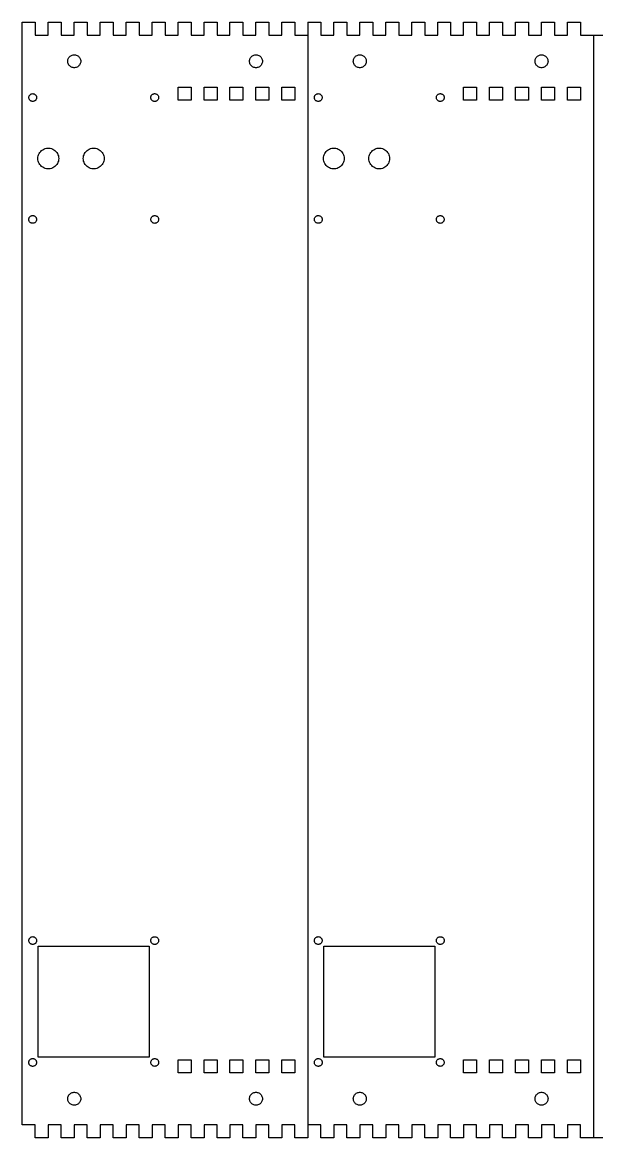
# Model space of a CAD drawing. Extents: x 0 to 660, y 0 to 430.
# Drawn here: x 0.4 to 221.7, y 0.4 to 430.4 of the extents above; entities that cross this region are included whole.
import ezdxf

# ---------------------------------------------------------------- set-up
doc = ezdxf.new("R2010")
doc.units = 0
doc.layers.add('LAYER_1', color=7, linetype='CONTINUOUS')

msp = doc.modelspace()

# ---------------------------------------------------------------- linework, layer by layer
at = {"layer": 'LAYER_1', "color": 7}
for points in [[(110.423333, 430.423338), (110.423333, 0.42334), (105.423332, 0.42334), (105.423332, 5.42333), (100.423334, 5.42333), (100.423334, 0.42334), (95.423332, 0.42334), (95.423332, 5.42333), (90.423334, 5.42333), (90.423334, 0.42334), (85.423333, 0.42334), (85.423333, 5.42333), (80.423334, 5.42333), (80.423334, 0.42334), (75.423333, 0.42334), (75.423333, 5.42333), (70.423334, 5.42333), (70.423334, 0.42334), (65.423333, 0.42334), (65.423333, 5.42333), (60.423332, 5.42333), (60.423332, 0.42334), (55.423333, 0.42334), (55.423333, 5.42333), (50.423332, 5.42333), (50.423332, 0.42334), (45.423334, 0.42334), (45.423334, 5.42333), (40.423332, 5.42333), (40.423332, 0.42334), (35.423334, 0.42334), (35.423334, 5.42333), (30.423333, 5.42333), (30.423333, 0.42334), (25.423333, 0.42334), (25.423333, 5.42333), (20.423333, 5.42333), (20.423333, 0.42334), (15.423333, 0.42334), (15.423333, 5.42333), (10.423333, 5.42333), (10.423333, 0.42334), (5.423333, 0.42334), (5.423333, 5.42333), (0.423333, 5.42333), (0.423333, 430.423338), (5.423333, 430.423338), (5.423333, 425.423339), (10.423333, 425.423339), (10.423333, 430.423338), (15.423333, 430.423338), (15.423333, 425.423339), (20.423333, 425.423339), (20.423333, 430.423338), (25.423333, 430.423338), (25.423333, 425.423339), (30.423333, 425.423339), (30.423333, 430.423338), (35.423334, 430.423338), (35.423334, 425.423339), (40.423332, 425.423339), (40.423332, 430.423338), (45.423334, 430.423338), (45.423334, 425.423339), (50.423332, 425.423339), (50.423332, 430.423338), (55.423333, 430.423338), (55.423333, 425.423339), (60.423332, 425.423339), (60.423332, 430.423338), (65.423333, 430.423338), (65.423333, 425.423339), (70.423334, 425.423339), (70.423334, 430.423338), (75.423333, 430.423338), (75.423333, 425.423339), (80.423334, 425.423339), (80.423334, 430.423338), (85.423333, 430.423338), (85.423333, 425.423339), (90.423334, 425.423339), (90.423334, 430.423338), (95.423332, 430.423338), (95.423332, 425.423339), (100.423334, 425.423339), (100.423334, 430.423338), (105.423332, 430.423338), (105.423332, 425.423339), (110.423333, 425.423339)], [(110.423333, 430.423338), (115.423333, 430.423338), (115.423333, 425.423339), (120.423334, 425.423339), (120.423334, 430.423338), (125.423333, 430.423338), (125.423333, 425.423339), (130.423334, 425.423339), (130.423334, 430.423338), (135.423333, 430.423338), (135.423333, 425.423339), (140.423333, 425.423339), (140.423333, 430.423338), (145.423334, 430.423338), (145.423334, 425.423339), (150.423332, 425.423339), (150.423332, 430.423338), (155.423334, 430.423338), (155.423334, 425.423339), (160.423332, 425.423339), (160.423332, 430.423338), (165.423334, 430.423338), (165.423334, 425.423339), (170.423332, 425.423339), (170.423332, 430.423338), (175.423333, 430.423338), (175.423333, 425.423339), (180.423335, 425.423339), (180.423335, 430.423338), (185.423333, 430.423338), (185.423333, 425.423339), (190.423334, 425.423339), (190.423334, 430.423338), (195.423333, 430.423338), (195.423333, 425.423339), (200.423334, 425.423339), (200.423334, 430.423338), (205.423333, 430.423338), (205.423333, 425.423339), (210.423334, 425.423339), (210.423334, 430.423338), (215.423332, 430.423338), (215.423332, 425.423339), (225.423333, 425.423339)], [(220.423334, 425.423339), (220.423334, 0.42334)], [(17.923333, 415.423339), (17.943334, 415.736338), (18.002333, 416.045337), (18.099333, 416.343339), (18.232333, 416.627339), (18.400333, 416.892337), (18.601333, 417.13434), (18.829333, 417.349339), (19.083333, 417.534339), (19.359333, 417.685339), (19.650333, 417.801338), (19.955333, 417.879339), (20.266333, 417.918339), (20.580333, 417.918339), (20.891333, 417.879339), (21.196333, 417.801338), (21.487333, 417.685339), (21.763333, 417.534339), (22.017333, 417.349339), (22.245333, 417.13434), (22.446333, 416.892337), (22.614333, 416.627339), (22.747333, 416.343339), (22.844333, 416.045337), (22.903333, 415.736338), (22.923334, 415.423339), (22.903332, 415.110338), (22.844333, 414.801338), (22.747333, 414.503337), (22.614333, 414.219337), (22.446333, 413.954339), (22.245333, 413.712339), (22.017333, 413.497339), (21.763333, 413.312337), (21.487333, 413.161339), (21.196333, 413.045338), (20.891333, 412.967337), (20.580333, 412.928337), (20.266333, 412.928337), (19.955333, 412.967337), (19.650333, 413.045338), (19.359333, 413.161339), (19.083333, 413.312337), (18.829333, 413.497339), (18.601333, 413.712339), (18.400333, 413.954339), (18.232333, 414.219337), (18.099333, 414.503337), (18.002333, 414.801338), (17.943333, 415.110338), (17.923332, 415.423339)], [(87.923333, 415.423339), (87.943343, 415.736338), (88.002333, 416.045337), (88.099333, 416.343339), (88.232333, 416.627339), (88.400334, 416.892337), (88.601333, 417.13434), (88.829334, 417.349339), (89.083334, 417.534339), (89.359334, 417.685339), (89.650333, 417.801338), (89.955333, 417.879339), (90.266334, 417.918339), (90.580334, 417.918339), (90.891335, 417.879339), (91.196332, 417.801338), (91.487334, 417.685339), (91.763334, 417.534339), (92.017334, 417.349339), (92.245332, 417.13434), (92.446334, 416.892337), (92.614332, 416.627339), (92.747332, 416.343339), (92.844332, 416.045337), (92.903334, 415.736338), (92.923343, 415.423339), (92.903325, 415.110338), (92.844332, 414.801338), (92.747332, 414.503337), (92.614332, 414.219337), (92.446334, 413.954339), (92.245332, 413.712339), (92.017334, 413.497339), (91.763334, 413.312337), (91.487334, 413.161339), (91.196332, 413.045338), (90.891335, 412.967337), (90.580334, 412.928337), (90.266334, 412.928337), (89.955333, 412.967337), (89.650333, 413.045338), (89.359334, 413.161339), (89.083334, 413.312337), (88.829334, 413.497339), (88.601333, 413.712339), (88.400334, 413.954339), (88.232333, 414.219337), (88.099333, 414.503337), (88.002333, 414.801338), (87.943334, 415.110338), (87.923325, 415.423339)], [(127.923333, 415.423339), (127.943335, 415.736338), (128.002333, 416.045337), (128.099333, 416.343339), (128.232333, 416.627339), (128.400333, 416.892337), (128.601333, 417.13434), (128.829333, 417.349339), (129.083333, 417.534339), (129.359333, 417.685339), (129.650333, 417.801338), (129.955333, 417.879339), (130.266334, 417.918339), (130.580333, 417.918339), (130.891333, 417.879339), (131.196333, 417.801338), (131.487333, 417.685339), (131.763333, 417.534339), (132.017333, 417.349339), (132.245333, 417.13434), (132.446333, 416.892337), (132.614334, 416.627339), (132.747333, 416.343339), (132.844333, 416.045337), (132.903333, 415.736338), (132.923334, 415.423339), (132.903332, 415.110338), (132.844333, 414.801338), (132.747333, 414.503337), (132.614334, 414.219337), (132.446333, 413.954339), (132.245333, 413.712339), (132.017333, 413.497339), (131.763333, 413.312337), (131.487333, 413.161339), (131.196333, 413.045338), (130.891333, 412.967337), (130.580333, 412.928337), (130.266334, 412.928337), (129.955333, 412.967337), (129.650333, 413.045338), (129.359333, 413.161339), (129.083333, 413.312337), (128.829333, 413.497339), (128.601333, 413.712339), (128.400333, 413.954339), (128.232333, 414.219337), (128.099333, 414.503337), (128.002333, 414.801338), (127.943333, 415.110338), (127.923332, 415.423339)], [(197.923333, 415.423339), (197.943343, 415.736338), (198.002333, 416.045337), (198.099333, 416.343339), (198.232333, 416.627339), (198.400334, 416.892337), (198.601333, 417.13434), (198.829335, 417.349339), (199.083335, 417.534339), (199.359334, 417.685339), (199.650333, 417.801338), (199.955333, 417.879339), (200.266334, 417.918339), (200.580334, 417.918339), (200.891335, 417.879339), (201.196332, 417.801338), (201.487334, 417.685339), (201.763334, 417.534339), (202.017334, 417.349339), (202.245333, 417.13434), (202.446334, 416.892337), (202.614332, 416.627339), (202.747332, 416.343339), (202.844332, 416.045337), (202.903334, 415.736338), (202.923343, 415.423339), (202.903325, 415.110338), (202.844332, 414.801338), (202.747332, 414.503337), (202.614332, 414.219337), (202.446334, 413.954339), (202.245333, 413.712339), (202.017334, 413.497339), (201.763334, 413.312337), (201.487334, 413.161339), (201.196332, 413.045338), (200.891335, 412.967337), (200.580334, 412.928337), (200.266334, 412.928337), (199.955333, 412.967337), (199.650333, 413.045338), (199.359334, 413.161339), (199.083335, 413.312337), (198.829335, 413.497339), (198.601333, 413.712339), (198.400334, 413.954339), (198.232333, 414.219337), (198.099333, 414.503337), (198.002333, 414.801338), (197.943335, 415.110338), (197.923325, 415.423339)], [(60.423332, 400.423338), (60.423332, 405.423337), (65.423333, 405.423337), (65.423333, 400.423338), (60.423332, 400.423338)], [(70.423334, 400.423338), (70.423334, 405.423337), (75.423333, 405.423337), (75.423333, 400.423338), (70.423334, 400.423338)], [(80.423334, 400.423338), (80.423334, 405.423337), (85.423333, 405.423337), (85.423333, 400.423338), (80.423334, 400.423338)], [(90.423334, 400.423338), (90.423334, 405.423337), (95.423332, 405.423337), (95.423332, 400.423338), (90.423334, 400.423338)], [(100.423334, 400.423338), (100.423334, 405.423337), (105.423332, 405.423337), (105.423332, 400.423338), (100.423334, 400.423338)], [(170.423332, 400.423338), (170.423332, 405.423337), (175.423333, 405.423337), (175.423333, 400.423338), (170.423332, 400.423338)], [(180.423335, 400.423338), (180.423335, 405.423337), (185.423333, 405.423337), (185.423333, 400.423338), (180.423335, 400.423338)], [(190.423334, 400.423338), (190.423334, 405.423337), (195.423333, 405.423337), (195.423333, 400.423338), (190.423334, 400.423338)], [(200.423334, 400.423338), (200.423334, 405.423337), (205.423333, 405.423337), (205.423333, 400.423338), (200.423334, 400.423338)], [(210.423334, 400.423338), (210.423334, 405.423337), (215.423332, 405.423337), (215.423332, 400.423338), (210.423334, 400.423338)], [(2.926333, 401.329339), (2.926333, 401.517339), (2.950333, 401.704339), (2.996333, 401.887338), (3.066333, 402.062338), (3.157333, 402.227339), (3.267333, 402.379339), (3.396333, 402.516338), (3.541333, 402.637338), (3.700333, 402.737338), (3.871333, 402.818338), (4.050333, 402.876338), (4.235333, 402.911339), (4.423333, 402.923333), (4.611333, 402.911344), (4.796333, 402.876338), (4.975333, 402.818338), (5.146333, 402.737338), (5.305333, 402.637338), (5.450333, 402.516338), (5.579333, 402.379339), (5.689333, 402.227339), (5.780333, 402.062338), (5.850333, 401.887338), (5.896333, 401.704339), (5.920334, 401.517339), (5.920333, 401.329339), (5.896333, 401.142339), (5.850333, 400.959338), (5.780333, 400.784337), (5.689333, 400.619339), (5.579333, 400.467337), (5.450333, 400.330338), (5.305333, 400.209338), (5.146333, 400.109338), (4.975333, 400.028337), (4.796333, 399.970338), (4.611333, 399.935339), (4.423333, 399.923345), (4.235333, 399.935334), (4.050333, 399.970338), (3.871333, 400.028337), (3.700333, 400.109338), (3.541333, 400.209338), (3.396333, 400.330338), (3.267333, 400.467337), (3.157333, 400.619339), (3.066333, 400.784337), (2.996333, 400.959338), (2.950333, 401.142339), (2.926333, 401.329339)], [(49.923333, 401.423339), (49.935328, 401.611339), (49.970334, 401.796338), (50.028334, 401.975338), (50.109334, 402.146339), (50.209334, 402.305337), (50.330334, 402.450337), (50.467333, 402.579338), (50.619333, 402.689337), (50.784334, 402.780337), (50.959334, 402.850339), (51.142333, 402.896339), (51.329333, 402.920328), (51.517333, 402.920339), (51.704333, 402.89635), (51.887334, 402.850339), (52.062332, 402.780337), (52.227333, 402.689337), (52.379332, 402.579338), (52.516334, 402.450337), (52.637334, 402.305337), (52.737334, 402.146339), (52.818332, 401.975338), (52.876334, 401.796338), (52.911333, 401.611339), (52.923327, 401.423339), (52.911338, 401.23534), (52.876334, 401.050337), (52.818332, 400.871338), (52.737334, 400.700339), (52.637334, 400.541338), (52.516334, 400.396338), (52.379332, 400.267337), (52.227333, 400.157338), (52.062332, 400.066338), (51.887334, 399.996339), (51.704333, 399.950339), (51.517333, 399.926351), (51.329333, 399.926339), (51.142333, 399.950328), (50.959334, 399.996339), (50.784334, 400.066338), (50.619333, 400.157338), (50.467333, 400.267337), (50.330334, 400.396338), (50.209334, 400.541338), (50.109334, 400.700339), (50.028334, 400.871338), (49.970334, 401.050337), (49.935333, 401.23534), (49.923339, 401.423339)], [(112.926334, 401.329339), (112.926334, 401.517339), (112.950333, 401.704339), (112.996333, 401.887338), (113.066334, 402.062338), (113.157334, 402.227339), (113.267333, 402.379339), (113.396333, 402.516338), (113.541333, 402.637338), (113.700333, 402.737338), (113.871334, 402.818338), (114.050334, 402.876338), (114.235334, 402.911339), (114.423333, 402.923333), (114.611333, 402.911344), (114.796333, 402.876338), (114.975334, 402.818338), (115.146333, 402.737338), (115.305333, 402.637338), (115.450334, 402.516338), (115.579333, 402.379339), (115.689333, 402.227339), (115.780333, 402.062338), (115.850334, 401.887338), (115.896334, 401.704339), (115.920334, 401.517339), (115.920333, 401.329339), (115.896333, 401.142339), (115.850334, 400.959338), (115.780333, 400.784337), (115.689333, 400.619339), (115.579333, 400.467337), (115.450334, 400.330338), (115.305333, 400.209338), (115.146333, 400.109338), (114.975334, 400.028337), (114.796333, 399.970338), (114.611333, 399.935339), (114.423333, 399.923345), (114.235334, 399.935334), (114.050334, 399.970338), (113.871334, 400.028337), (113.700333, 400.109338), (113.541333, 400.209338), (113.396333, 400.330338), (113.267333, 400.467337), (113.157334, 400.619339), (113.066334, 400.784337), (112.996333, 400.959338), (112.950333, 401.142339), (112.926334, 401.329339)], [(159.923333, 401.423339), (159.935328, 401.611339), (159.970335, 401.796338), (160.028334, 401.975338), (160.109335, 402.146339), (160.209334, 402.305337), (160.330334, 402.450337), (160.467334, 402.579338), (160.619333, 402.689337), (160.784334, 402.780337), (160.959334, 402.850339), (161.142333, 402.896339), (161.329333, 402.920328), (161.517333, 402.920339), (161.704333, 402.89635), (161.887335, 402.850339), (162.062332, 402.780337), (162.227333, 402.689337), (162.379333, 402.579338), (162.516335, 402.450337), (162.637335, 402.305337), (162.737334, 402.146339), (162.818332, 401.975338), (162.876334, 401.796338), (162.911333, 401.611339), (162.923327, 401.423339), (162.911338, 401.23534), (162.876334, 401.050337), (162.818332, 400.871338), (162.737334, 400.700339), (162.637335, 400.541338), (162.516335, 400.396338), (162.379333, 400.267337), (162.227333, 400.157338), (162.062332, 400.066338), (161.887335, 399.996339), (161.704333, 399.950339), (161.517333, 399.926351), (161.329333, 399.926339), (161.142333, 399.950328), (160.959334, 399.996339), (160.784334, 400.066338), (160.619333, 400.157338), (160.467334, 400.267337), (160.330334, 400.396338), (160.209334, 400.541338), (160.109335, 400.700339), (160.028334, 400.871338), (159.970335, 401.050337), (159.935333, 401.23534), (159.923339, 401.423339)], [(6.423333, 377.923338), (6.455333, 378.424339), (6.549333, 378.918338), (6.704333, 379.395339), (6.918333, 379.850337), (7.187333, 380.274337), (7.507333, 380.661337), (7.873333, 381.005337), (8.280333, 381.300339), (8.720333, 381.542339), (9.187333, 381.727338), (9.673333, 381.852337), (10.172333, 381.915338), (10.674333, 381.915338), (11.173333, 381.852337), (11.659333, 381.727338), (12.126333, 381.542339), (12.566333, 381.300339), (12.973333, 381.005337), (13.339333, 380.661337), (13.659333, 380.274337), (13.928333, 379.850337), (14.142333, 379.395339), (14.297333, 378.918338), (14.391333, 378.424339), (14.423333, 377.923338), (14.391333, 377.422337), (14.297333, 376.928338), (14.142333, 376.451338), (13.928333, 375.996339), (13.659333, 375.57234), (13.339333, 375.185339), (12.973333, 374.841339), (12.566333, 374.546338), (12.126333, 374.304338), (11.659333, 374.119338), (11.173333, 373.994339), (10.674333, 373.931339), (10.172333, 373.931339), (9.673333, 373.994339), (9.187333, 374.119338), (8.720333, 374.304338), (8.280333, 374.546338), (7.873333, 374.841339), (7.507333, 375.185339), (7.187333, 375.57234), (6.918333, 375.996339), (6.704333, 376.451338), (6.549333, 376.928338), (6.455333, 377.422337), (6.423333, 377.923338)], [(23.923333, 377.923338), (23.955333, 378.424339), (24.049333, 378.918338), (24.204333, 379.395339), (24.418333, 379.850337), (24.687333, 380.274337), (25.007333, 380.661337), (25.373333, 381.005337), (25.780333, 381.300339), (26.220333, 381.542339), (26.687333, 381.727338), (27.173333, 381.852337), (27.672333, 381.915338), (28.174333, 381.915338), (28.673335, 381.852337), (29.159333, 381.727338), (29.626334, 381.542339), (30.066333, 381.300339), (30.473334, 381.005337), (30.839334, 380.661337), (31.159334, 380.274337), (31.428334, 379.850337), (31.642332, 379.395339), (31.797334, 378.918338), (31.891334, 378.424339), (31.923332, 377.923338), (31.891334, 377.422337), (31.797334, 376.928338), (31.642332, 376.451338), (31.428334, 375.996339), (31.159334, 375.57234), (30.839334, 375.185339), (30.473334, 374.841339), (30.066333, 374.546338), (29.626334, 374.304338), (29.159333, 374.119338), (28.673335, 373.994339), (28.174333, 373.931339), (27.672333, 373.931339), (27.173333, 373.994339), (26.687333, 374.119338), (26.220333, 374.304338), (25.780333, 374.546338), (25.373333, 374.841339), (25.007333, 375.185339), (24.687333, 375.57234), (24.418333, 375.996339), (24.204333, 376.451338), (24.049333, 376.928338), (23.955333, 377.422337), (23.923333, 377.923338)], [(116.423334, 377.923338), (116.455333, 378.424339), (116.549333, 378.918338), (116.704334, 379.395339), (116.918334, 379.850337), (117.187333, 380.274337), (117.507333, 380.661337), (117.873334, 381.005337), (118.280334, 381.300339), (118.720333, 381.542339), (119.187333, 381.727338), (119.673334, 381.852337), (120.172334, 381.915338), (120.674333, 381.915338), (121.173333, 381.852337), (121.659333, 381.727338), (122.126334, 381.542339), (122.566333, 381.300339), (122.973333, 381.005337), (123.339333, 380.661337), (123.659334, 380.274337), (123.928333, 379.850337), (124.142333, 379.395339), (124.297334, 378.918338), (124.391333, 378.424339), (124.423333, 377.923338), (124.391333, 377.422337), (124.297334, 376.928338), (124.142333, 376.451338), (123.928333, 375.996339), (123.659334, 375.57234), (123.339333, 375.185339), (122.973333, 374.841339), (122.566333, 374.546338), (122.126334, 374.304338), (121.659333, 374.119338), (121.173333, 373.994339), (120.674333, 373.931339), (120.172334, 373.931339), (119.673334, 373.994339), (119.187333, 374.119338), (118.720333, 374.304338), (118.280334, 374.546338), (117.873334, 374.841339), (117.507333, 375.185339), (117.187333, 375.57234), (116.918334, 375.996339), (116.704334, 376.451338), (116.549333, 376.928338), (116.455333, 377.422337), (116.423334, 377.923338)], [(133.923334, 377.923338), (133.955333, 378.424339), (134.049333, 378.918338), (134.204334, 379.395339), (134.418334, 379.850337), (134.687333, 380.274337), (135.007333, 380.661337), (135.373334, 381.005337), (135.780334, 381.300339), (136.220333, 381.542339), (136.687333, 381.727338), (137.173334, 381.852337), (137.672334, 381.915338), (138.174333, 381.915338), (138.673335, 381.852337), (139.159333, 381.727338), (139.626334, 381.542339), (140.066333, 381.300339), (140.473334, 381.005337), (140.839334, 380.661337), (141.159334, 380.274337), (141.428335, 379.850337), (141.642332, 379.395339), (141.797334, 378.918338), (141.891334, 378.424339), (141.923333, 377.923338), (141.891334, 377.422337), (141.797334, 376.928338), (141.642332, 376.451338), (141.428335, 375.996339), (141.159334, 375.57234), (140.839334, 375.185339), (140.473334, 374.841339), (140.066333, 374.546338), (139.626334, 374.304338), (139.159333, 374.119338), (138.673335, 373.994339), (138.174333, 373.931339), (137.672334, 373.931339), (137.173334, 373.994339), (136.687333, 374.119338), (136.220333, 374.304338), (135.780334, 374.546338), (135.373334, 374.841339), (135.007333, 375.185339), (134.687333, 375.57234), (134.418334, 375.996339), (134.204334, 376.451338), (134.049333, 376.928338), (133.955333, 377.422337), (133.923334, 377.923338)], [(2.923333, 354.423337), (2.935333, 354.611339), (2.970333, 354.796339), (3.028333, 354.975338), (3.109333, 355.146337), (3.209333, 355.305338), (3.330333, 355.450338), (3.467333, 355.579339), (3.619333, 355.689338), (3.784333, 355.780338), (3.959333, 355.850337), (4.142333, 355.896337), (4.329333, 355.920326), (4.517333, 355.920337), (4.704333, 355.896348), (4.887333, 355.850337), (5.062333, 355.780338), (5.227333, 355.689338), (5.379333, 355.579339), (5.516333, 355.450338), (5.637333, 355.305338), (5.737333, 355.146337), (5.818333, 354.975338), (5.876333, 354.796339), (5.911333, 354.611339), (5.923333, 354.423337), (5.911333, 354.235338), (5.876333, 354.050338), (5.818333, 353.871339), (5.737333, 353.700337), (5.637333, 353.541339), (5.516333, 353.396339), (5.379333, 353.267338), (5.227333, 353.157339), (5.062333, 353.066339), (4.887333, 352.996337), (4.704333, 352.950338), (4.517333, 352.926349), (4.329333, 352.926337), (4.142333, 352.950326), (3.959333, 352.996337), (3.784333, 353.066339), (3.619333, 353.157339), (3.467333, 353.267338), (3.330333, 353.396339), (3.209333, 353.541339), (3.109333, 353.700337), (3.028333, 353.871339), (2.970333, 354.050338), (2.935333, 354.235338), (2.923333, 354.423337)], [(49.926333, 354.329337), (49.926333, 354.51734), (49.950322, 354.704337), (49.996333, 354.887339), (50.066332, 355.062339), (50.157332, 355.227337), (50.267334, 355.37934), (50.396332, 355.516339), (50.541332, 355.637339), (50.700333, 355.737338), (50.871334, 355.818339), (51.050334, 355.876338), (51.235333, 355.911337), (51.423333, 355.923331), (51.611332, 355.911343), (51.796332, 355.876338), (51.975334, 355.818339), (52.146333, 355.737338), (52.305334, 355.637339), (52.450334, 355.516339), (52.579332, 355.37934), (52.689334, 355.227337), (52.780334, 355.062339), (52.850333, 354.887339), (52.896333, 354.704337), (52.920321, 354.51734), (52.920333, 354.329337), (52.896344, 354.142337), (52.850333, 353.959338), (52.780334, 353.784338), (52.689334, 353.619337), (52.579332, 353.467338), (52.450334, 353.330338), (52.305334, 353.209338), (52.146333, 353.109339), (51.975334, 353.028338), (51.796332, 352.970339), (51.611332, 352.935337), (51.423333, 352.923343), (51.235333, 352.935332), (51.050334, 352.970339), (50.871334, 353.028338), (50.700333, 353.109339), (50.541332, 353.209338), (50.396332, 353.330338), (50.267334, 353.467338), (50.157332, 353.619337), (50.066332, 353.784338), (49.996333, 353.959338), (49.950333, 354.142337), (49.926344, 354.329337)], [(112.923334, 354.423337), (112.935333, 354.611339), (112.970333, 354.796339), (113.028333, 354.975338), (113.109334, 355.146337), (113.209334, 355.305338), (113.330334, 355.450338), (113.467334, 355.579339), (113.619333, 355.689338), (113.784333, 355.780338), (113.959334, 355.850337), (114.142333, 355.896337), (114.329333, 355.920326), (114.517333, 355.920337), (114.704334, 355.896348), (114.887334, 355.850337), (115.062334, 355.780338), (115.227333, 355.689338), (115.379333, 355.579339), (115.516333, 355.450338), (115.637333, 355.305338), (115.737334, 355.146337), (115.818334, 354.975338), (115.876334, 354.796339), (115.911333, 354.611339), (115.923333, 354.423337), (115.911333, 354.235338), (115.876334, 354.050338), (115.818334, 353.871339), (115.737334, 353.700337), (115.637333, 353.541339), (115.516333, 353.396339), (115.379333, 353.267338), (115.227333, 353.157339), (115.062334, 353.066339), (114.887334, 352.996337), (114.704334, 352.950338), (114.517333, 352.926349), (114.329333, 352.926337), (114.142333, 352.950326), (113.959334, 352.996337), (113.784333, 353.066339), (113.619333, 353.157339), (113.467334, 353.267338), (113.330334, 353.396339), (113.209334, 353.541339), (113.109334, 353.700337), (113.028333, 353.871339), (112.970333, 354.050338), (112.935333, 354.235338), (112.923334, 354.423337)], [(159.926333, 354.329337), (159.926333, 354.51734), (159.950322, 354.704337), (159.996333, 354.887339), (160.066332, 355.062339), (160.157332, 355.227337), (160.267334, 355.37934), (160.396332, 355.516339), (160.541332, 355.637339), (160.700333, 355.737338), (160.871335, 355.818339), (161.050334, 355.876338), (161.235334, 355.911337), (161.423333, 355.923331), (161.611333, 355.911343), (161.796332, 355.876338), (161.975334, 355.818339), (162.146333, 355.737338), (162.305334, 355.637339), (162.450334, 355.516339), (162.579332, 355.37934), (162.689334, 355.227337), (162.780334, 355.062339), (162.850333, 354.887339), (162.896333, 354.704337), (162.920322, 354.51734), (162.920333, 354.329337), (162.896344, 354.142337), (162.850333, 353.959338), (162.780334, 353.784338), (162.689334, 353.619337), (162.579332, 353.467338), (162.450334, 353.330338), (162.305334, 353.209338), (162.146333, 353.109339), (161.975334, 353.028338), (161.796332, 352.970339), (161.611333, 352.935337), (161.423333, 352.923343), (161.235334, 352.935332), (161.050334, 352.970339), (160.871335, 353.028338), (160.700333, 353.109339), (160.541332, 353.209338), (160.396332, 353.330338), (160.267334, 353.467338), (160.157332, 353.619337), (160.066332, 353.784338), (159.996333, 353.959338), (159.950333, 354.142337), (159.926345, 354.329337)], [(2.926333, 76.329337), (2.926333, 76.51734), (2.950333, 76.704337), (2.996333, 76.887339), (3.066333, 77.062339), (3.157333, 77.227337), (3.267333, 77.37934), (3.396333, 77.516339), (3.541333, 77.637339), (3.700333, 77.737338), (3.871333, 77.818339), (4.050333, 77.876339), (4.235333, 77.91134), (4.423333, 77.923334), (4.611333, 77.911343), (4.796333, 77.876339), (4.975333, 77.818339), (5.146333, 77.737338), (5.305333, 77.637339), (5.450333, 77.516339), (5.579333, 77.37934), (5.689333, 77.227337), (5.780333, 77.062339), (5.850333, 76.887339), (5.896333, 76.704337), (5.920334, 76.51734), (5.920333, 76.329337), (5.896333, 76.142337), (5.850333, 75.959338), (5.780333, 75.784338), (5.689333, 75.61934), (5.579333, 75.467338), (5.450333, 75.330338), (5.305333, 75.209339), (5.146333, 75.109339), (4.975333, 75.028338), (4.796333, 74.970339), (4.611333, 74.935337), (4.423333, 74.923343), (4.235333, 74.935332), (4.050333, 74.970339), (3.871333, 75.028338), (3.700333, 75.109339), (3.541333, 75.209339), (3.396333, 75.330338), (3.267333, 75.467338), (3.157333, 75.61934), (3.066333, 75.784338), (2.996333, 75.959338), (2.950333, 76.142337), (2.926333, 76.329337)], [(49.923333, 76.423337), (49.935328, 76.611339), (49.970334, 76.796339), (50.028334, 76.975338), (50.109334, 77.14634), (50.209334, 77.305338), (50.330334, 77.450338), (50.467333, 77.579339), (50.619333, 77.689338), (50.784334, 77.780338), (50.959334, 77.850337), (51.142333, 77.896337), (51.329333, 77.920354), (51.517333, 77.92034), (51.704333, 77.896323), (51.887334, 77.850337), (52.062332, 77.780338), (52.227333, 77.689338), (52.379332, 77.579339), (52.516334, 77.450338), (52.637334, 77.305338), (52.737334, 77.14634), (52.818332, 76.975338), (52.876334, 76.796339), (52.911333, 76.611339), (52.923327, 76.423337), (52.911338, 76.235338), (52.876334, 76.050338), (52.818332, 75.871339), (52.737334, 75.700337), (52.637334, 75.541339), (52.516334, 75.396339), (52.379332, 75.267338), (52.227333, 75.157339), (52.062332, 75.066339), (51.887334, 74.99634), (51.704333, 74.950338), (51.517333, 74.926349), (51.329333, 74.926337), (51.142333, 74.950326), (50.959334, 74.99634), (50.784334, 75.066339), (50.619333, 75.157339), (50.467333, 75.267338), (50.330334, 75.396339), (50.209334, 75.541339), (50.109334, 75.700337), (50.028334, 75.871339), (49.970334, 76.050338), (49.935333, 76.235338), (49.923339, 76.423337)], [(112.926334, 76.329337), (112.926334, 76.51734), (112.950333, 76.704337), (112.996333, 76.887339), (113.066334, 77.062339), (113.157334, 77.227337), (113.267333, 77.37934), (113.396333, 77.516339), (113.541333, 77.637339), (113.700333, 77.737338), (113.871334, 77.818339), (114.050334, 77.876339), (114.235334, 77.91134), (114.423333, 77.923334), (114.611333, 77.911343), (114.796333, 77.876339), (114.975334, 77.818339), (115.146333, 77.737338), (115.305333, 77.637339), (115.450334, 77.516339), (115.579333, 77.37934), (115.689333, 77.227337), (115.780333, 77.062339), (115.850334, 76.887339), (115.896334, 76.704337), (115.920334, 76.51734), (115.920333, 76.329337), (115.896333, 76.142337), (115.850334, 75.959338), (115.780333, 75.784338), (115.689333, 75.61934), (115.579333, 75.467338), (115.450334, 75.330338), (115.305333, 75.209339), (115.146333, 75.109339), (114.975334, 75.028338), (114.796333, 74.970339), (114.611333, 74.935337), (114.423333, 74.923343), (114.235334, 74.935332), (114.050334, 74.970339), (113.871334, 75.028338), (113.700333, 75.109339), (113.541333, 75.209339), (113.396333, 75.330338), (113.267333, 75.467338), (113.157334, 75.61934), (113.066334, 75.784338), (112.996333, 75.959338), (112.950333, 76.142337), (112.926334, 76.329337)], [(159.923333, 76.423337), (159.935328, 76.611339), (159.970335, 76.796339), (160.028334, 76.975338), (160.109335, 77.14634), (160.209334, 77.305338), (160.330334, 77.450338), (160.467334, 77.579339), (160.619333, 77.689338), (160.784334, 77.780338), (160.959334, 77.850337), (161.142333, 77.896337), (161.329333, 77.920354), (161.517333, 77.92034), (161.704333, 77.896323), (161.887335, 77.850337), (162.062332, 77.780338), (162.227333, 77.689338), (162.379333, 77.579339), (162.516335, 77.450338), (162.637335, 77.305338), (162.737334, 77.14634), (162.818332, 76.975338), (162.876334, 76.796339), (162.911333, 76.611339), (162.923327, 76.423337), (162.911338, 76.235338), (162.876334, 76.050338), (162.818332, 75.871339), (162.737334, 75.700337), (162.637335, 75.541339), (162.516335, 75.396339), (162.379333, 75.267338), (162.227333, 75.157339), (162.062332, 75.066339), (161.887335, 74.99634), (161.704333, 74.950338), (161.517333, 74.926349), (161.329333, 74.926337), (161.142333, 74.950326), (160.959334, 74.99634), (160.784334, 75.066339), (160.619333, 75.157339), (160.467334, 75.267338), (160.330334, 75.396339), (160.209334, 75.541339), (160.109335, 75.700337), (160.028334, 75.871339), (159.970335, 76.050338), (159.935333, 76.235338), (159.923339, 76.423337)], [(6.523333, 31.523339), (6.523333, 74.323339), (49.323334, 74.323339), (49.323334, 31.523339), (6.523333, 31.523339)], [(116.523333, 31.523339), (116.523333, 74.323339), (159.323334, 74.323339), (159.323334, 31.523339), (116.523333, 31.523339)], [(2.923333, 29.423338), (2.935333, 29.611338), (2.970333, 29.796337), (3.028333, 29.975339), (3.109333, 30.146338), (3.209333, 30.305339), (3.330333, 30.450339), (3.467333, 30.579337), (3.619333, 30.689339), (3.784333, 30.780339), (3.959333, 30.850338), (4.142333, 30.896338), (4.329333, 30.920327), (4.517333, 30.920338), (4.704333, 30.896349), (4.887333, 30.850338), (5.062333, 30.780339), (5.227333, 30.689339), (5.379333, 30.579337), (5.516333, 30.450339), (5.637333, 30.305339), (5.737333, 30.146338), (5.818333, 29.975339), (5.876333, 29.796337), (5.911333, 29.611338), (5.923333, 29.423338), (5.911333, 29.235339), (5.876333, 29.050339), (5.818333, 28.87134), (5.737333, 28.700338), (5.637333, 28.541337), (5.516333, 28.396337), (5.379333, 28.267339), (5.227333, 28.157337), (5.062333, 28.066337), (4.887333, 27.996338), (4.704333, 27.950338), (4.517333, 27.92635), (4.329333, 27.926338), (4.142333, 27.950327), (3.959333, 27.996338), (3.784333, 28.066337), (3.619333, 28.157337), (3.467333, 28.267339), (3.330333, 28.396337), (3.209333, 28.541337), (3.109333, 28.700338), (3.028333, 28.87134), (2.970333, 29.050339), (2.935333, 29.235339), (2.923333, 29.423338)], [(49.926333, 29.329338), (49.926333, 29.517338), (49.950322, 29.704338), (49.996333, 29.887337), (50.066332, 30.062337), (50.157332, 30.227338), (50.267334, 30.379338), (50.396332, 30.516337), (50.541332, 30.637339), (50.700333, 30.737339), (50.871334, 30.818337), (51.050334, 30.876339), (51.235333, 30.911338), (51.423333, 30.923332), (51.611332, 30.911343), (51.796332, 30.876339), (51.975334, 30.818337), (52.146333, 30.737339), (52.305334, 30.637339), (52.450334, 30.516337), (52.579332, 30.379338), (52.689334, 30.227338), (52.780334, 30.062337), (52.850333, 29.887337), (52.896333, 29.704338), (52.920321, 29.517338), (52.920333, 29.329338), (52.896344, 29.142338), (52.850333, 28.959339), (52.780334, 28.784339), (52.689334, 28.619338), (52.579332, 28.467338), (52.450334, 28.330339), (52.305334, 28.209339), (52.146333, 28.10934), (51.975334, 28.028339), (51.796332, 27.970339), (51.611332, 27.935338), (51.423333, 27.923344), (51.235333, 27.935333), (51.050334, 27.970339), (50.871334, 28.028339), (50.700333, 28.10934), (50.541332, 28.209339), (50.396332, 28.330339), (50.267334, 28.467338), (50.157332, 28.619338), (50.066332, 28.784339), (49.996333, 28.959339), (49.950333, 29.142338), (49.926344, 29.329338)], [(60.423332, 25.423338), (60.423332, 30.423339), (65.423333, 30.423339), (65.423333, 25.423338), (60.423332, 25.423338)], [(70.423334, 25.423338), (70.423334, 30.423339), (75.423333, 30.423339), (75.423333, 25.423338), (70.423334, 25.423338)], [(80.423334, 25.423338), (80.423334, 30.423339), (85.423333, 30.423339), (85.423333, 25.423338), (80.423334, 25.423338)], [(90.423334, 25.423338), (90.423334, 30.423339), (95.423332, 30.423339), (95.423332, 25.423338), (90.423334, 25.423338)], [(100.423334, 25.423338), (100.423334, 30.423339), (105.423332, 30.423339), (105.423332, 25.423338), (100.423334, 25.423338)], [(112.923334, 29.423338), (112.935333, 29.611338), (112.970333, 29.796337), (113.028333, 29.975339), (113.109334, 30.146338), (113.209334, 30.305339), (113.330334, 30.450339), (113.467334, 30.579337), (113.619333, 30.689339), (113.784333, 30.780339), (113.959334, 30.850338), (114.142333, 30.896338), (114.329333, 30.920327), (114.517333, 30.920338), (114.704334, 30.896349), (114.887334, 30.850338), (115.062334, 30.780339), (115.227333, 30.689339), (115.379333, 30.579337), (115.516333, 30.450339), (115.637333, 30.305339), (115.737334, 30.146338), (115.818334, 29.975339), (115.876334, 29.796337), (115.911333, 29.611338), (115.923333, 29.423338), (115.911333, 29.235339), (115.876334, 29.050339), (115.818334, 28.87134), (115.737334, 28.700338), (115.637333, 28.541337), (115.516333, 28.396337), (115.379333, 28.267339), (115.227333, 28.157337), (115.062334, 28.066337), (114.887334, 27.996338), (114.704334, 27.950338), (114.517333, 27.92635), (114.329333, 27.926338), (114.142333, 27.950327), (113.959334, 27.996338), (113.784333, 28.066337), (113.619333, 28.157337), (113.467334, 28.267339), (113.330334, 28.396337), (113.209334, 28.541337), (113.109334, 28.700338), (113.028333, 28.87134), (112.970333, 29.050339), (112.935333, 29.235339), (112.923334, 29.423338)], [(159.926333, 29.329338), (159.926333, 29.517338), (159.950322, 29.704338), (159.996333, 29.887337), (160.066332, 30.062337), (160.157332, 30.227338), (160.267334, 30.379338), (160.396332, 30.516337), (160.541332, 30.637339), (160.700333, 30.737339), (160.871335, 30.818337), (161.050334, 30.876339), (161.235334, 30.911338), (161.423333, 30.923332), (161.611333, 30.911343), (161.796332, 30.876339), (161.975334, 30.818337), (162.146333, 30.737339), (162.305334, 30.637339), (162.450334, 30.516337), (162.579332, 30.379338), (162.689334, 30.227338), (162.780334, 30.062337), (162.850333, 29.887337), (162.896333, 29.704338), (162.920322, 29.517338), (162.920333, 29.329338), (162.896344, 29.142338), (162.850333, 28.959339), (162.780334, 28.784339), (162.689334, 28.619338), (162.579332, 28.467338), (162.450334, 28.330339), (162.305334, 28.209339), (162.146333, 28.10934), (161.975334, 28.028339), (161.796332, 27.970339), (161.611333, 27.935338), (161.423333, 27.923344), (161.235334, 27.935333), (161.050334, 27.970339), (160.871335, 28.028339), (160.700333, 28.10934), (160.541332, 28.209339), (160.396332, 28.330339), (160.267334, 28.467338), (160.157332, 28.619338), (160.066332, 28.784339), (159.996333, 28.959339), (159.950333, 29.142338), (159.926345, 29.329338)], [(170.423332, 25.423338), (170.423332, 30.423339), (175.423333, 30.423339), (175.423333, 25.423338), (170.423332, 25.423338)], [(180.423335, 25.423338), (180.423335, 30.423339), (185.423333, 30.423339), (185.423333, 25.423338), (180.423335, 25.423338)], [(190.423334, 25.423338), (190.423334, 30.423339), (195.423333, 30.423339), (195.423333, 25.423338), (190.423334, 25.423338)], [(200.423334, 25.423338), (200.423334, 30.423339), (205.423333, 30.423339), (205.423333, 25.423338), (200.423334, 25.423338)], [(210.423334, 25.423338), (210.423334, 30.423339), (215.423332, 30.423339), (215.423332, 25.423338), (210.423334, 25.423338)], [(17.923333, 15.423338), (17.943334, 15.736339), (18.002333, 16.045339), (18.099333, 16.343337), (18.232333, 16.627337), (18.400333, 16.892338), (18.601333, 17.134338), (18.829333, 17.349338), (19.083333, 17.534337), (19.359333, 17.685338), (19.650333, 17.801339), (19.955333, 17.879337), (20.266333, 17.918337), (20.580333, 17.918337), (20.891333, 17.879337), (21.196333, 17.801339), (21.487333, 17.685338), (21.763333, 17.534337), (22.017333, 17.349338), (22.245333, 17.134338), (22.446333, 16.892338), (22.614333, 16.627337), (22.747333, 16.343337), (22.844333, 16.045339), (22.903333, 15.736339), (22.923334, 15.423338), (22.903332, 15.110325), (22.844333, 14.801348), (22.747333, 14.50335), (22.614333, 14.21935), (22.446333, 13.954343), (22.245333, 13.712337), (22.017333, 13.49734), (21.763333, 13.312344), (21.487333, 13.161327), (21.196333, 13.045333), (20.891333, 12.967327), (20.580333, 12.928352), (20.266333, 12.928352), (19.955333, 12.967327), (19.650333, 13.045333), (19.359333, 13.161327), (19.083333, 13.312344), (18.829333, 13.49734), (18.601333, 13.712337), (18.400333, 13.954343), (18.232333, 14.21935), (18.099333, 14.50335), (18.002333, 14.801348), (17.943333, 15.110325), (17.923332, 15.423338)], [(87.923333, 15.423338), (87.943343, 15.736339), (88.002333, 16.045339), (88.099333, 16.343337), (88.232333, 16.627337), (88.400334, 16.892338), (88.601333, 17.134338), (88.829334, 17.349338), (89.083334, 17.534337), (89.359334, 17.685338), (89.650333, 17.801339), (89.955333, 17.879337), (90.266334, 17.918337), (90.580334, 17.918337), (90.891335, 17.879337), (91.196332, 17.801339), (91.487334, 17.685338), (91.763334, 17.534337), (92.017334, 17.349338), (92.245332, 17.134338), (92.446334, 16.892338), (92.614332, 16.627337), (92.747332, 16.343337), (92.844332, 16.045339), (92.903334, 15.736339), (92.923343, 15.423338), (92.903325, 15.110325), (92.844332, 14.801348), (92.747332, 14.50335), (92.614332, 14.21935), (92.446334, 13.954343), (92.245332, 13.712337), (92.017334, 13.49734), (91.763334, 13.312344), (91.487334, 13.161327), (91.196332, 13.045333), (90.891335, 12.967327), (90.580334, 12.928352), (90.266334, 12.928352), (89.955333, 12.967327), (89.650333, 13.045333), (89.359334, 13.161327), (89.083334, 13.312344), (88.829334, 13.49734), (88.601333, 13.712337), (88.400334, 13.954343), (88.232333, 14.21935), (88.099333, 14.50335), (88.002333, 14.801348), (87.943334, 15.110325), (87.923325, 15.423338)], [(127.923333, 15.423338), (127.943335, 15.736339), (128.002333, 16.045339), (128.099333, 16.343337), (128.232333, 16.627337), (128.400333, 16.892338), (128.601333, 17.134338), (128.829333, 17.349338), (129.083333, 17.534337), (129.359333, 17.685338), (129.650333, 17.801339), (129.955333, 17.879337), (130.266334, 17.918337), (130.580333, 17.918337), (130.891333, 17.879337), (131.196333, 17.801339), (131.487333, 17.685338), (131.763333, 17.534337), (132.017333, 17.349338), (132.245333, 17.134338), (132.446333, 16.892338), (132.614334, 16.627337), (132.747333, 16.343337), (132.844333, 16.045339), (132.903333, 15.736339), (132.923334, 15.423338), (132.903332, 15.110325), (132.844333, 14.801348), (132.747333, 14.50335), (132.614334, 14.21935), (132.446333, 13.954343), (132.245333, 13.712337), (132.017333, 13.49734), (131.763333, 13.312344), (131.487333, 13.161327), (131.196333, 13.045333), (130.891333, 12.967327), (130.580333, 12.928352), (130.266334, 12.928352), (129.955333, 12.967327), (129.650333, 13.045333), (129.359333, 13.161327), (129.083333, 13.312344), (128.829333, 13.49734), (128.601333, 13.712337), (128.400333, 13.954343), (128.232333, 14.21935), (128.099333, 14.50335), (128.002333, 14.801348), (127.943333, 15.110325), (127.923332, 15.423338)], [(197.923333, 15.423338), (197.943343, 15.736339), (198.002333, 16.045339), (198.099333, 16.343337), (198.232333, 16.627337), (198.400334, 16.892338), (198.601333, 17.134338), (198.829335, 17.349338), (199.083335, 17.534337), (199.359334, 17.685338), (199.650333, 17.801339), (199.955333, 17.879337), (200.266334, 17.918337), (200.580334, 17.918337), (200.891335, 17.879337), (201.196332, 17.801339), (201.487334, 17.685338), (201.763334, 17.534337), (202.017334, 17.349338), (202.245333, 17.134338), (202.446334, 16.892338), (202.614332, 16.627337), (202.747332, 16.343337), (202.844332, 16.045339), (202.903334, 15.736339), (202.923343, 15.423338), (202.903325, 15.110325), (202.844332, 14.801348), (202.747332, 14.50335), (202.614332, 14.21935), (202.446334, 13.954343), (202.245333, 13.712337), (202.017334, 13.49734), (201.763334, 13.312344), (201.487334, 13.161327), (201.196332, 13.045333), (200.891335, 12.967327), (200.580334, 12.928352), (200.266334, 12.928352), (199.955333, 12.967327), (199.650333, 13.045333), (199.359334, 13.161327), (199.083335, 13.312344), (198.829335, 13.49734), (198.601333, 13.712337), (198.400334, 13.954343), (198.232333, 14.21935), (198.099333, 14.50335), (198.002333, 14.801348), (197.943335, 15.110325), (197.923325, 15.423338)], [(225.423333, 0.42334), (215.423332, 0.42334), (215.423332, 5.42333), (210.423334, 5.42333), (210.423334, 0.42334), (205.423333, 0.42334), (205.423333, 5.42333), (200.423334, 5.42333), (200.423334, 0.42334), (195.423333, 0.42334), (195.423333, 5.42333), (190.423334, 5.42333), (190.423334, 0.42334), (185.423333, 0.42334), (185.423333, 5.42333), (180.423335, 5.42333), (180.423335, 0.42334), (175.423333, 0.42334), (175.423333, 5.42333), (170.423332, 5.42333), (170.423332, 0.42334), (165.423334, 0.42334), (165.423334, 5.42333), (160.423332, 5.42333), (160.423332, 0.42334), (155.423334, 0.42334), (155.423334, 5.42333), (150.423332, 5.42333), (150.423332, 0.42334), (145.423334, 0.42334), (145.423334, 5.42333), (140.423333, 5.42333), (140.423333, 0.42334), (135.423333, 0.42334), (135.423333, 5.42333), (130.423334, 5.42333), (130.423334, 0.42334), (125.423333, 0.42334), (125.423333, 5.42333), (120.423334, 5.42333), (120.423334, 0.42334), (115.423333, 0.42334), (115.423333, 5.42333), (110.423333, 5.42333)]]:
    msp.add_lwpolyline(points, dxfattribs=at)

doc.saveas('drawing.dxf')
